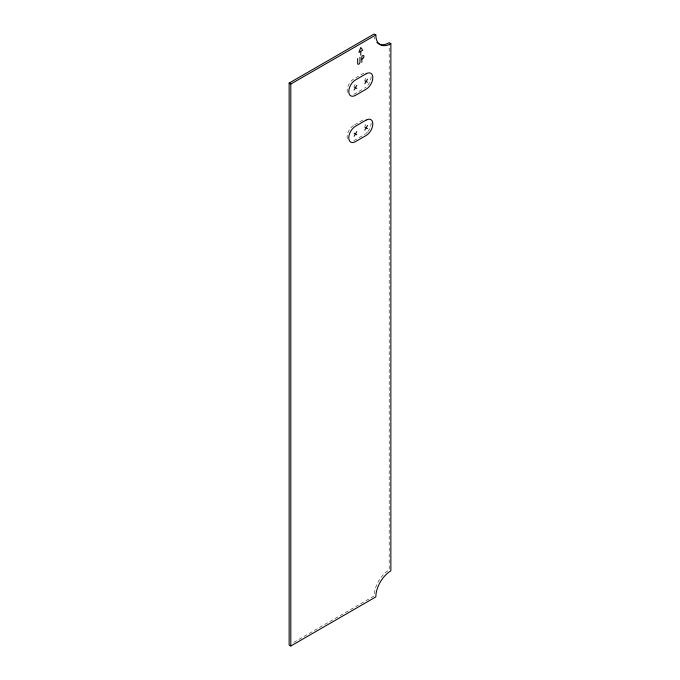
<?xml version="1.0" encoding="UTF-8"?>
<svg xmlns="http://www.w3.org/2000/svg" width="680" height="680" viewBox="0 0 680 680"><rect width="100%" height="100%" fill="white"/><g stroke="black" fill="none" stroke-linecap="round" stroke-linejoin="round"><path stroke-width="0.51" stroke-dasharray="3.4 2.55" d="M354.229 85.927L355.122 84.388M364.922 79.755L365.806 78.209M364.922 126.046L365.806 124.508M353.778 94.418L363.579 88.757M354.671 124.763L364.471 119.102M353.778 140.709L358.232 138.142M359.125 137.624L364.471 134.538A9.452 5.457 -60 0 0 365.636 133.748M293.7 642.396L374.161 595.943A21.259 12.274 -60 0 1 389.198 569.899L389.198 43.741M374.969 39.142A21.259 12.274 -60 0 1 374.45 37.196M347.327 138.72A9.452 5.457 -60 0 1 353.778 125.281M371.152 122.961A9.452 5.457 -60 0 1 367.812 131.571M367.302 132.183A9.452 5.457 -60 0 1 366.205 133.28M347.327 92.421A9.452 5.457 -60 0 1 350.438 81.948M350.957 81.337A9.452 5.457 -60 0 1 353.778 78.982L364.471 72.811A9.452 5.457 -60 0 1 366.205 72.072M371.152 76.67A9.452 5.457 -60 0 1 364.471 88.239"/><path stroke-width="1.02" d="M354.118 89.981L356.787 85.349M364.803 83.802L367.48 79.178M354.118 136.272L356.787 131.639M364.803 130.101L367.48 125.469M289.136 83.087L374.161 34L375.836 34.961A21.259 12.274 -60 0 0 390.864 43.648L390.864 570.869A21.259 12.274 -60 0 0 375.836 596.913L290.802 646L289.136 645.039L289.136 83.087L290.802 84.056L375.836 34.961M360.663 51.365L358.904 52.377L360.8 47.507L362.686 50.192L360.8 51.289L360.8 55.216M361.964 59.066L362.652 58.667A1.819 1.054 -60 0 0 363.936 56.44A1.819 1.054 -60 0 0 362.652 55.692L362.457 55.803A0.884 0.51 -60 0 0 361.828 56.891L361.828 62.339M390.864 43.648L389.198 42.678A21.259 12.274 -60 0 1 376.865 42.364M364.803 80.716L367.48 82.263M354.118 86.895L356.787 88.434M364.803 127.016L367.48 128.554M354.118 133.186L356.787 134.733M359.966 57.239L359.966 62.143A1.632 0.944 -60 0 1 358.81 64.15A1.632 0.944 -60 0 1 357.654 63.478L357.654 58.573M290.802 84.056L290.802 646M366.146 73.772L355.453 79.951A9.452 5.457 -60 0 0 348.772 91.519A9.452 5.457 -60 0 0 355.453 95.378L366.146 89.207A9.452 5.457 -60 0 0 372.827 77.63A9.452 5.457 -60 0 0 366.146 73.772M366.146 120.071L355.453 126.242A9.452 5.457 -60 0 0 348.772 137.819A9.452 5.457 -60 0 0 355.453 141.678L366.146 135.499A9.452 5.457 -60 0 0 372.827 123.93A9.452 5.457 -60 0 0 366.146 120.071"/></g></svg>
